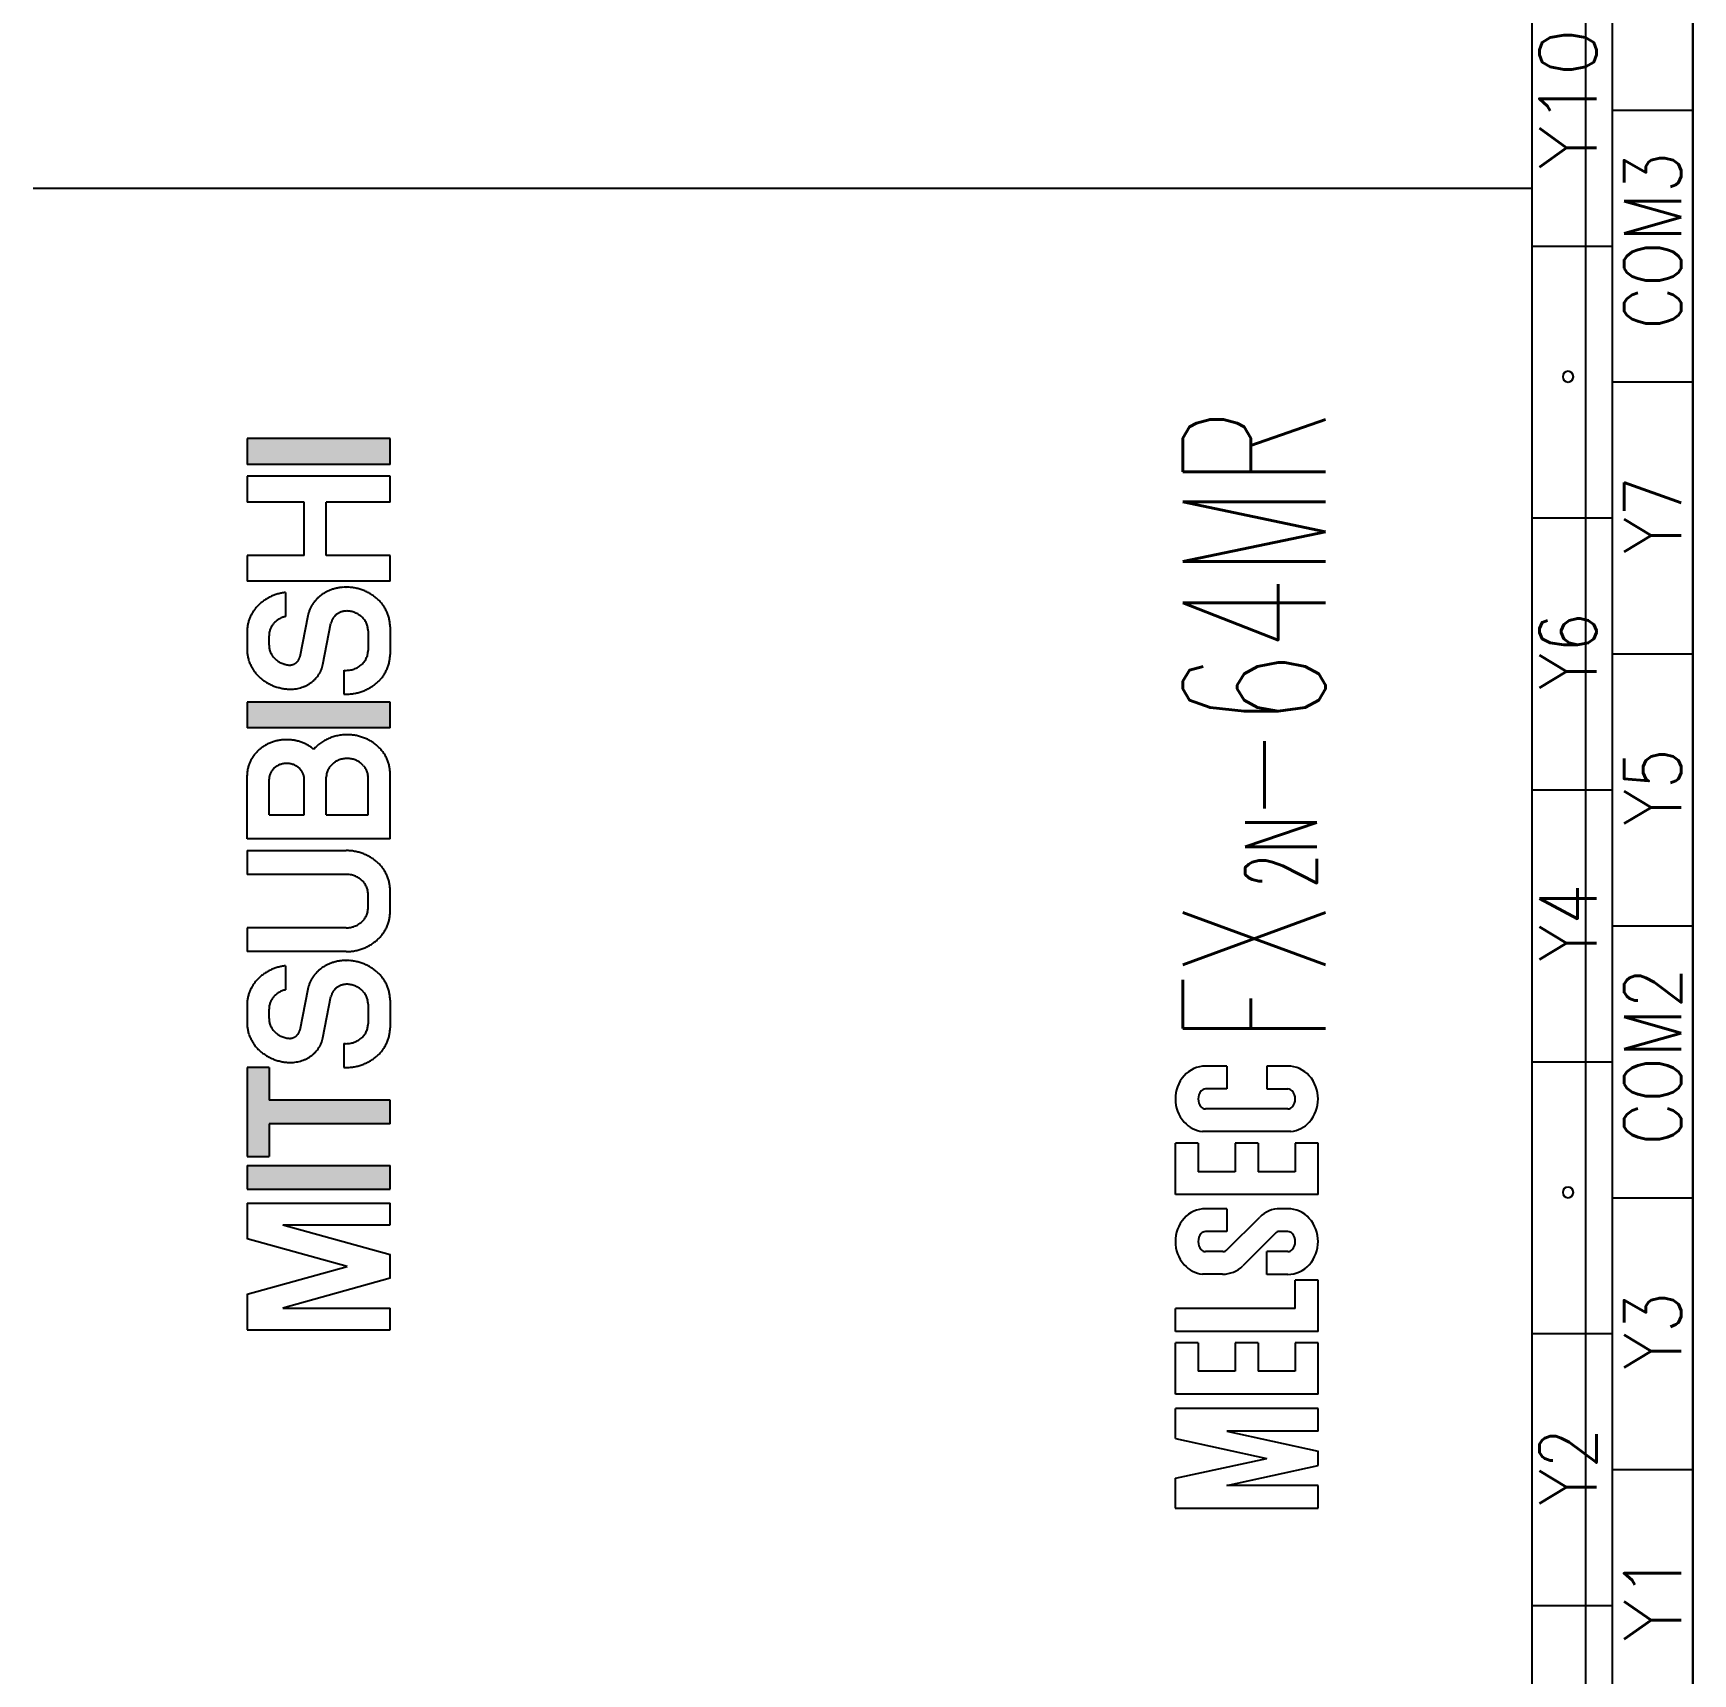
# Model space of a CAD drawing. Extents: x -221 to 865, y 200 to 912.
# Drawn here: x -61.26 to -14.76, y 304.6 to 350.58 of the extents above; entities that cross this region are included whole.
import ezdxf

# ---------------------------------------------------------------- set-up
doc = ezdxf.new("R2010")
doc.units = 0
doc.header["$MEASUREMENT"] = 0
doc.layers.get('0').update_dxf_attribs({"linetype": 'CONTINUOUS'})
doc.styles.get("Standard").update_dxf_attribs({"font": 'txt', "bigfont": 'BIGFONT'})

msp = doc.modelspace()

# ---------------------------------------------------------------- linework, layer by layer
at = {"color": 7, "linetype": 'Continuous'}
for p, q in [((-17.764, 287.744), (-17.764, 474.244)), ((-14.764, 462.244), (-14.764, 289.744)), ((-14.764, 292.079), (-14.764, 461.909)), ((-19.264, 298.889), (-19.264, 420.809)), ((-17.014, 344.609), (-17.014, 363.659)), ((-14.764, 348.419), (-17.014, 348.419)), ((-61.264, 346.244), (-19.264, 346.244)), ((-19.264, 287.244), (-19.264, 346.244)), ((-17.014, 344.609), (-19.264, 344.609)), ((-17.014, 340.799), (-17.014, 344.609)), ((-14.764, 340.799), (-17.014, 340.799)), ((-17.014, 321.749), (-17.014, 340.799)), ((-55.273, 339.22), (-55.273, 338.498)), ((-51.264, 339.22), (-55.273, 339.22)), ((-51.264, 338.498), (-51.264, 339.22)), ((-51.264, 338.498), (-55.273, 338.498)), ((-55.273, 338.165), (-55.273, 337.444)), ((-51.264, 338.165), (-55.273, 338.165)), ((-51.264, 337.444), (-51.264, 338.165)), ((-53.669, 337.444), (-55.273, 337.444)), ((-53.669, 335.945), (-53.669, 337.444)), ((-53.053, 335.945), (-53.053, 337.444)), ((-51.264, 337.444), (-53.053, 337.444)), ((-17.014, 336.989), (-19.264, 336.989)), ((-55.273, 335.945), (-55.273, 335.224)), ((-53.669, 335.945), (-55.273, 335.945)), ((-51.264, 335.945), (-53.053, 335.945)), ((-51.264, 335.224), (-51.264, 335.945)), ((-51.264, 335.224), (-55.273, 335.224)), ((-54.194, 334.91), (-54.194, 334.235)), ((-52.506, 335.057), (-52.498, 335.057)), ((-53.569, 334.255), (-53.795, 333.103)), ((-53.148, 332.887), (-52.921, 334.047)), ((-51.264, 333.947), (-51.264, 333.17)), ((-55.273, 333.809), (-55.273, 333.309)), ((-54.656, 333.428), (-54.656, 333.698)), ((-51.881, 333.836), (-51.881, 333.281)), ((-14.764, 333.179), (-17.014, 333.179)), ((-52.559, 332.729), (-52.559, 332.06)), ((-52.559, 332.06), (-52.498, 332.06)), ((-55.273, 331.838), (-55.273, 331.117)), ((-51.264, 331.838), (-55.273, 331.838)), ((-51.264, 331.117), (-51.264, 331.838)), ((-51.264, 331.117), (-55.273, 331.117)), ((-55.273, 328.009), (-55.273, 329.785)), ((-53.053, 328.675), (-53.053, 329.729)), ((-51.881, 328.675), (-51.881, 329.729)), ((-51.264, 328.009), (-51.264, 329.84)), ((-54.656, 328.675), (-54.656, 329.674)), ((-53.669, 328.675), (-53.669, 329.674)), ((-17.014, 329.369), (-19.264, 329.369)), ((-54.656, 328.675), (-53.669, 328.675)), ((-53.053, 328.675), (-51.881, 328.675)), ((-51.264, 328.009), (-55.273, 328.009)), ((-55.273, 327.676), (-55.273, 327.01)), ((-55.273, 327.676), (-52.498, 327.676)), ((-52.498, 327.01), (-55.273, 327.01)), ((-51.881, 326.066), (-51.881, 326.455)), ((-51.264, 325.955), (-51.264, 326.566)), ((-55.273, 325.511), (-55.273, 324.845)), ((-52.498, 325.511), (-55.273, 325.511)), ((-14.764, 325.559), (-17.014, 325.559)), ((-52.498, 324.845), (-55.273, 324.845)), ((-52.506, 324.595), (-52.498, 324.595)), ((-54.194, 324.448), (-54.194, 323.773)), ((-53.569, 323.793), (-53.795, 322.641)), ((-55.273, 323.347), (-55.273, 322.847)), ((-54.656, 322.966), (-54.656, 323.236)), ((-53.148, 322.425), (-52.921, 323.585)), ((-51.881, 323.374), (-51.881, 322.819)), ((-51.264, 323.485), (-51.264, 322.708)), ((-52.559, 322.267), (-52.559, 321.598)), ((-55.273, 321.598), (-55.273, 319.101)), ((-54.656, 321.598), (-55.273, 321.598)), ((-54.656, 321.598), (-54.656, 320.683)), ((-52.559, 321.598), (-52.498, 321.598)), ((-27.822, 321.635), (-28.417, 321.635)), ((-27.822, 321.635), (-27.822, 320.996)), ((-27.822, 321.635), (-27.822, 320.996)), ((-26.109, 321.635), (-26.703, 321.635)), ((-26.703, 321.635), (-26.703, 320.996)), ((-17.014, 321.749), (-19.264, 321.749)), ((-17.014, 317.939), (-17.014, 321.749)), ((-27.822, 320.996), (-28.417, 320.996)), ((-26.703, 320.996), (-26.109, 320.996)), ((-51.264, 320.683), (-54.656, 320.683)), ((-51.264, 320.017), (-51.264, 320.683)), ((-26.109, 320.436), (-28.417, 320.436)), ((-54.656, 320.017), (-54.656, 319.101)), ((-51.264, 320.017), (-54.656, 320.017)), ((-29.261, 318.038), (-29.261, 319.477)), ((-28.622, 319.477), (-29.261, 319.477)), ((-28.622, 319.477), (-28.622, 318.677)), ((-26.028, 319.801), (-28.498, 319.801)), ((-27.583, 319.477), (-27.583, 318.677)), ((-26.943, 319.477), (-27.583, 319.477)), ((-26.943, 319.477), (-26.943, 318.677)), ((-25.904, 319.477), (-25.904, 318.677)), ((-25.264, 319.477), (-25.904, 319.477)), ((-25.264, 318.038), (-25.264, 319.477)), ((-55.273, 319.101), (-54.656, 319.101)), ((-55.273, 318.851), (-55.273, 318.185)), ((-55.273, 318.851), (-51.264, 318.851)), ((-51.264, 318.185), (-51.264, 318.851)), ((-27.583, 318.677), (-28.622, 318.677)), ((-25.904, 318.677), (-26.943, 318.677)), ((-55.273, 318.185), (-51.264, 318.185)), ((-55.273, 317.797), (-55.273, 316.798)), ((-55.273, 317.797), (-51.264, 317.797)), ((-51.264, 317.186), (-51.264, 317.797)), ((-25.264, 318.038), (-29.261, 318.038)), ((-27.822, 317.638), (-28.417, 317.638)), ((-27.822, 317.638), (-27.822, 316.999)), ((-26.109, 317.638), (-26.332, 317.638)), ((-17.014, 295.079), (-17.014, 317.939)), ((-14.764, 317.939), (-17.014, 317.939)), ((-54.271, 317.186), (-51.264, 316.353)), ((-54.271, 317.186), (-51.264, 317.186)), ((-27.816, 316.486), (-26.897, 317.404)), ((-52.467, 316.021), (-55.273, 316.798)), ((-27.822, 316.999), (-28.417, 316.999)), ((-26.459, 316.952), (-27.373, 316.038)), ((-26.109, 316.999), (-26.346, 316.999)), ((-51.264, 315.688), (-51.264, 316.353)), ((-27.929, 316.439), (-28.417, 316.439)), ((-26.109, 316.439), (-26.703, 316.439)), ((-26.703, 315.8), (-26.703, 316.439)), ((-55.273, 315.243), (-52.467, 316.02)), ((-27.939, 315.804), (-28.498, 315.804)), ((-26.109, 315.8), (-26.703, 315.8)), ((-51.264, 315.688), (-54.271, 314.855)), ((-25.904, 314.84), (-25.904, 315.64)), ((-25.264, 315.64), (-25.904, 315.64)), ((-25.264, 314.201), (-25.264, 315.64)), ((-55.273, 315.243), (-55.273, 314.244)), ((-54.271, 314.855), (-51.264, 314.855)), ((-51.264, 314.244), (-51.264, 314.855)), ((-51.264, 314.244), (-51.264, 314.82)), ((-29.261, 314.201), (-29.261, 314.84)), ((-25.904, 314.84), (-29.261, 314.84)), ((-55.273, 314.244), (-51.264, 314.244)), ((-55.264, 314.244), (-51.264, 314.244)), ((-25.264, 314.201), (-29.261, 314.201)), ((-29.261, 312.442), (-29.261, 313.881)), ((-28.622, 313.881), (-29.261, 313.881)), ((-28.622, 313.881), (-28.622, 313.082)), ((-27.583, 313.881), (-27.583, 313.082)), ((-26.943, 313.881), (-27.583, 313.881)), ((-26.943, 313.881), (-26.943, 313.082)), ((-25.904, 313.881), (-25.904, 313.082)), ((-25.264, 313.881), (-25.904, 313.881)), ((-25.264, 312.442), (-25.264, 313.881)), ((-17.014, 314.129), (-19.264, 314.129)), ((-27.583, 313.082), (-28.622, 313.082)), ((-25.904, 313.082), (-26.943, 313.082)), ((-25.264, 312.442), (-29.261, 312.442)), ((-29.261, 311.203), (-29.261, 312.042)), ((-25.264, 312.042), (-29.261, 312.042)), ((-25.264, 311.403), (-25.264, 312.042)), ((-29.261, 311.203), (-26.703, 310.643)), ((-25.264, 311.403), (-27.822, 311.403)), ((-27.822, 311.403), (-25.264, 310.843)), ((-29.261, 310.084), (-26.703, 310.643)), ((-25.264, 310.444), (-25.264, 310.843)), ((-27.822, 309.884), (-25.264, 310.444)), ((-14.764, 310.319), (-17.014, 310.319)), ((-29.261, 309.244), (-29.261, 310.084)), ((-25.264, 309.884), (-27.822, 309.884)), ((-25.264, 309.244), (-25.264, 309.884)), ((-29.264, 309.244), (-25.264, 309.244)), ((-17.014, 306.509), (-19.264, 306.509))]:
    msp.add_line(p, q, dxfattribs=at)
for centre, radius, start, end in [((-18.26, 340.957), 0.15, 90, 270), ((-18.26, 340.957), 0.15, 270, 90), ((-54.092, 333.697), 1.212, 110.4349, 115.6129), ((-54.082, 333.693), 1.219, 105.6391, 110.817), ((-54.071, 333.69), 1.226, 100.8967, 106.0746), ((-54.06, 333.687), 1.23, 96.195, 101.3729), ((-52.579, 334.006), 1.032, 127.0093, 132.0068), ((-52.572, 334), 1.041, 122.1313, 127.1288), ((-52.564, 333.995), 1.049, 117.3359, 122.3334), ((-52.556, 333.99), 1.057, 112.6151, 117.6126), ((-52.547, 333.986), 1.064, 107.9611, 112.9586), ((-52.538, 333.983), 1.07, 103.3625, 108.36), ((-52.529, 333.981), 1.074, 98.8066, 103.8041), ((-52.52, 333.979), 1.078, 94.2832, 99.2807), ((-52.51, 333.978), 1.079, 89.7794, 94.7769), ((-52.493, 333.824), 1.233, 84.6177, 90.2399), ((-52.481, 333.825), 1.231, 79.549, 85.1712), ((-52.469, 333.828), 1.227, 74.4521, 80.0743), ((-52.457, 333.831), 1.22, 69.3113, 74.9335), ((-52.446, 333.836), 1.212, 64.1086, 69.7308), ((-52.435, 333.841), 1.202, 58.8274, 64.4496), ((-52.425, 333.848), 1.191, 53.4559, 59.0781), ((-52.416, 333.855), 1.18, 47.9807, 53.6029), ((-54.148, 333.75), 1.139, 146.3319, 151.5098), ((-54.142, 333.74), 1.149, 140.9173, 146.0952), ((-54.135, 333.731), 1.16, 135.5996, 140.7775), ((-54.128, 333.723), 1.171, 130.3827, 135.5607), ((-54.12, 333.715), 1.182, 125.2631, 130.441), ((-54.111, 333.708), 1.193, 120.2366, 125.4145), ((-54.102, 333.702), 1.203, 115.2978, 120.4757), ((-52.611, 334.062), 0.977, 163.6225, 168.62), ((-52.609, 334.053), 0.982, 158.1576, 163.1551), ((-52.606, 334.044), 0.988, 152.7564, 157.7539), ((-52.602, 334.036), 0.996, 147.4302, 152.4277), ((-52.597, 334.028), 1.004, 142.188, 147.1855), ((-52.592, 334.02), 1.013, 137.0363, 142.0337), ((-52.585, 334.013), 1.022, 131.9767, 136.9742), ((-52.488, 333.935), 0.452, 113.7474, 118.6361), ((-52.484, 333.933), 0.455, 109.1795, 114.0682), ((-52.48, 333.931), 0.458, 104.6646, 109.5533), ((-52.477, 333.93), 0.46, 100.1961, 105.0848), ((-52.473, 333.929), 0.461, 95.7623, 100.651), ((-52.469, 333.929), 0.462, 91.351, 96.2397), ((-52.493, 333.775), 0.616, 83.3584, 88.887), ((-52.487, 333.776), 0.615, 78.3679, 83.8965), ((-52.481, 333.777), 0.613, 73.3455, 78.8741), ((-52.476, 333.779), 0.609, 68.2763, 73.8048), ((-52.47, 333.781), 0.605, 63.1423, 68.6709), ((-52.407, 333.864), 1.168, 42.3934, 48.0155), ((-52.399, 333.873), 1.156, 36.6904, 42.3126), ((-52.393, 333.883), 1.144, 30.8698, 36.492), ((-52.387, 333.894), 1.134, 24.9372, 30.5594), ((-52.382, 333.905), 1.125, 18.9021, 24.5243), ((-54.162, 333.803), 1.11, 174.5349, 179.7128), ((-54.161, 333.792), 1.112, 168.7941, 173.972), ((-54.159, 333.781), 1.117, 163.0845, 168.2624), ((-54.157, 333.77), 1.123, 157.4269, 162.6048), ((-54.153, 333.76), 1.13, 151.8388, 157.0167), ((-54.098, 333.68), 0.56, 159.3822, 164.1064), ((-54.097, 333.675), 0.564, 154.259, 158.9832), ((-54.095, 333.671), 0.567, 149.2004, 153.9246), ((-54.092, 333.666), 0.572, 144.2162, 148.9404), ((-54.09, 333.662), 0.576, 139.3091, 144.0333), ((-54.087, 333.658), 0.581, 134.486, 139.2102), ((-54.083, 333.654), 0.587, 129.7439, 134.4681), ((-54.079, 333.651), 0.592, 125.0845, 129.8087), ((-54.075, 333.648), 0.596, 120.5011, 125.2253), ((-54.071, 333.645), 0.601, 115.9913, 120.7155), ((-54.067, 333.642), 0.605, 111.5467, 116.2709), ((-54.062, 333.64), 0.609, 107.1565, 111.8807), ((-54.057, 333.639), 0.612, 102.8167, 107.5409), ((-52.511, 333.965), 0.419, 163.7678, 168.6565), ((-52.51, 333.961), 0.421, 158.4197, 163.3084), ((-52.508, 333.958), 0.423, 153.1306, 158.0193), ((-52.507, 333.954), 0.426, 147.9124, 152.8011), ((-52.505, 333.951), 0.43, 142.7735, 147.6622), ((-52.502, 333.947), 0.434, 137.7221, 142.6108), ((-52.5, 333.944), 0.437, 132.7576, 137.6463), ((-52.497, 333.942), 0.441, 127.8819, 132.7706), ((-52.494, 333.939), 0.445, 123.0923, 127.981), ((-52.491, 333.937), 0.449, 118.3829, 123.2716), ((-52.465, 333.784), 0.6, 57.931, 63.4596), ((-52.46, 333.787), 0.595, 52.6282, 58.1568), ((-52.456, 333.791), 0.589, 47.2235, 52.752), ((-52.452, 333.796), 0.583, 41.7104, 47.2389), ((-52.448, 333.8), 0.577, 36.083, 41.6116), ((-52.445, 333.805), 0.571, 30.3428, 35.8714), ((-52.442, 333.81), 0.566, 24.4968, 30.0254), ((-52.44, 333.816), 0.562, 18.5514, 24.08), ((-52.438, 333.822), 0.559, 12.5252, 18.0538), ((-52.437, 333.827), 0.556, 6.4346, 11.9632), ((-52.436, 333.833), 0.555, 0.308, 5.8366), ((-52.378, 333.917), 1.118, 12.7802, 18.4024), ((-52.376, 333.928), 1.113, 6.592, 12.2142), ((-52.375, 333.94), 1.11, 0.3616, 5.9838), ((-54.101, 333.695), 0.555, 175.0138, 179.738), ((-54.101, 333.431), 0.555, 180.3015, 185.7288), ((-54.101, 333.69), 0.556, 169.7737, 174.4979), ((-54.1, 333.685), 0.558, 164.5572, 169.2814), ((-54.162, 333.316), 1.11, 180.3599, 185.952), ((-54.161, 333.328), 1.113, 186.5578, 192.1499), ((-54.159, 333.34), 1.118, 192.7133, 198.3054), ((-54.155, 333.351), 1.125, 198.8036, 204.3957), ((-54.1, 333.437), 0.556, 186.3178, 191.745), ((-54.099, 333.443), 0.559, 192.2982, 197.7254), ((-54.098, 333.448), 0.562, 198.217, 203.6443), ((-54.096, 333.454), 0.566, 204.0604, 209.4876), ((-54.093, 333.459), 0.571, 209.8094, 215.2366), ((-54.09, 333.464), 0.576, 215.4556, 220.8828), ((-54.086, 333.469), 0.582, 220.9932, 226.4204), ((-54.082, 333.473), 0.588, 226.4225, 231.8497), ((-54.078, 333.477), 0.594, 231.745, 237.1723), ((-54.073, 333.48), 0.599, 236.9688, 242.396), ((-54.068, 333.483), 0.604, 242.1014, 247.5286), ((-54.078, 333.174), 0.296, 304.6279, 309.3462), ((-54.076, 333.172), 0.293, 309.2827, 314.001), ((-54.075, 333.171), 0.291, 314.0189, 318.7372), ((-54.073, 333.169), 0.288, 318.8389, 323.5572), ((-54.072, 333.166), 0.286, 323.7381, 328.4564), ((-54.071, 333.164), 0.284, 328.7151, 333.4335), ((-54.07, 333.162), 0.282, 333.7699, 338.4882), ((-54.069, 333.159), 0.28, 338.8853, 343.6037), ((-54.068, 333.157), 0.279, 344.0525, 348.7708), ((-52.45, 333.32), 0.58, 315.1416, 321.1245), ((-52.446, 333.315), 0.574, 321.2936, 327.2765), ((-52.443, 333.309), 0.568, 327.5734, 333.5563), ((-52.44, 333.303), 0.563, 333.9739, 339.9568), ((-52.438, 333.297), 0.559, 340.4764, 346.4594), ((-52.437, 333.291), 0.557, 347.0556, 353.0385), ((-52.436, 333.285), 0.555, 353.6854, 359.6684), ((-52.378, 333.199), 1.117, 341.6721, 347.2999), ((-52.376, 333.188), 1.113, 347.8711, 353.4989), ((-52.375, 333.175), 1.11, 354.1105, 359.7383), ((-54.15, 333.362), 1.134, 204.8083, 210.4004), ((-54.145, 333.373), 1.144, 210.7118, 216.3039), ((-54.138, 333.383), 1.155, 216.5051, 222.0972), ((-54.13, 333.392), 1.167, 222.1823, 227.7743), ((-54.122, 333.401), 1.179, 227.7441, 233.3362), ((-54.063, 333.485), 0.608, 247.1569, 252.5842), ((-54.057, 333.487), 0.612, 252.1469, 257.5741), ((-54.051, 333.489), 0.614, 257.0871, 262.5143), ((-54.046, 333.49), 0.616, 261.9927, 267.4199), ((-54.094, 333.181), 0.308, 273.8175, 278.5358), ((-54.092, 333.181), 0.307, 278.0866, 282.8049), ((-54.089, 333.18), 0.306, 282.3857, 287.104), ((-54.087, 333.179), 0.304, 286.7208, 291.4391), ((-54.085, 333.178), 0.303, 291.1037, 295.822), ((-54.082, 333.177), 0.3, 295.5464, 300.2647), ((-54.08, 333.176), 0.298, 300.0505, 304.7688), ((-53.991, 333.094), 0.876, 312.2301, 317.1939), ((-53.986, 333.088), 0.868, 317.2616, 322.2254), ((-53.981, 333.081), 0.86, 322.3854, 327.3492), ((-53.977, 333.074), 0.853, 327.5965, 332.5603), ((-53.974, 333.067), 0.847, 332.8923, 337.8561), ((-53.971, 333.059), 0.841, 338.2595, 343.2233), ((-53.969, 333.052), 0.837, 343.6902, 348.654), ((-52.501, 333.343), 0.617, 264.5459, 270.5289), ((-52.494, 333.343), 0.616, 269.9322, 275.9151), ((-52.488, 333.342), 0.615, 275.3294, 281.3124), ((-52.482, 333.341), 0.613, 280.7618, 286.7448), ((-52.475, 333.339), 0.609, 286.2485, 292.2314), ((-52.47, 333.336), 0.604, 291.8111, 297.794), ((-52.464, 333.333), 0.599, 297.4683, 303.4512), ((-52.459, 333.329), 0.593, 303.2345, 309.2175), ((-52.454, 333.325), 0.587, 309.1231, 315.1061), ((-52.398, 333.243), 1.155, 317.7071, 323.3349), ((-52.392, 333.233), 1.143, 323.5422, 329.17), ((-52.386, 333.222), 1.133, 329.4893, 335.1171), ((-52.381, 333.211), 1.124, 335.5381, 341.1659), ((-54.113, 333.408), 1.191, 233.1949, 238.787), ((-54.103, 333.415), 1.202, 238.544, 244.1361), ((-54.092, 333.421), 1.212, 243.801, 249.3931), ((-54.081, 333.425), 1.22, 248.9803, 254.5724), ((-54.069, 333.429), 1.226, 254.098, 259.69), ((-54.058, 333.431), 1.231, 259.1693, 264.7614), ((-54.046, 333.432), 1.233, 264.2134, 269.8055), ((-54.054, 333.124), 0.925, 270.2655, 275.2293), ((-54.046, 333.123), 0.923, 274.7411, 279.7049), ((-54.039, 333.122), 0.921, 279.2373, 284.2011), ((-54.031, 333.12), 0.917, 283.7666, 288.7304), ((-54.023, 333.117), 0.912, 288.3404, 293.3042), ((-54.016, 333.113), 0.906, 292.9697, 297.9335), ((-54.009, 333.109), 0.899, 297.6655, 302.6293), ((-54.003, 333.105), 0.891, 302.4363, 307.4001), ((-53.997, 333.099), 0.884, 307.2891, 312.2529), ((-52.491, 333.293), 1.233, 269.6786, 275.3064), ((-52.479, 333.292), 1.231, 274.7543, 280.3821), ((-52.467, 333.29), 1.226, 279.8579, 285.4858), ((-52.455, 333.286), 1.22, 285.0083, 290.6361), ((-52.444, 333.281), 1.211, 290.2219, 295.8498), ((-52.434, 333.276), 1.202, 295.5136, 301.1415), ((-52.424, 333.269), 1.191, 300.8983, 306.5261), ((-52.414, 333.261), 1.179, 306.3872, 312.015), ((-52.406, 333.252), 1.167, 311.9884, 317.6162), ((-54.228, 329.695), 1.072, 120.9234, 126.5452), ((-54.219, 329.689), 1.082, 115.5525, 121.1743), ((-54.209, 329.684), 1.091, 110.2724, 115.8942), ((-54.199, 329.68), 1.098, 105.0703, 110.6921), ((-54.189, 329.677), 1.104, 99.9295, 105.5513), ((-54.178, 329.675), 1.108, 94.8343, 100.4561), ((-54.167, 329.674), 1.11, 89.765, 95.3868), ((-54.161, 329.674), 1.11, 87.4092, 90.0955), ((-54.156, 329.674), 1.11, 84.9897, 87.676), ((-54.151, 329.674), 1.109, 82.5691, 85.2554), ((-54.145, 329.675), 1.107, 80.1423, 82.8286), ((-54.14, 329.676), 1.106, 77.7088, 80.3951), ((-54.135, 329.677), 1.103, 75.267, 77.9533), ((-54.13, 329.679), 1.101, 72.8152, 75.5015), ((-54.125, 329.68), 1.098, 70.3483, 73.0346), ((-54.12, 329.682), 1.094, 67.8676, 70.5539), ((-54.116, 329.684), 1.091, 65.3729, 68.0592), ((-54.111, 329.687), 1.086, 62.858, 65.5443), ((-54.106, 329.689), 1.082, 60.3258, 63.0121), ((-54.102, 329.692), 1.078, 57.7699, 60.4562), ((-52.549, 329.753), 1.147, 128.7509, 131.9625), ((-52.544, 329.748), 1.154, 125.5947, 128.8063), ((-52.539, 329.744), 1.161, 122.475, 125.6865), ((-52.534, 329.74), 1.167, 119.3876, 122.5991), ((-52.528, 329.737), 1.173, 116.3329, 119.5445), ((-52.522, 329.733), 1.178, 113.3088, 116.5203), ((-52.516, 329.731), 1.183, 110.3105, 113.522), ((-52.51, 329.728), 1.188, 107.3384, 110.5499), ((-52.503, 329.726), 1.192, 104.386, 107.5976), ((-52.497, 329.724), 1.195, 101.4535, 104.665), ((-52.49, 329.722), 1.198, 98.5349, 101.7465), ((-52.484, 329.721), 1.2, 95.6292, 98.8408), ((-52.477, 329.721), 1.202, 92.7311, 95.9427), ((-52.47, 329.72), 1.202, 89.8398, 93.0513), ((-52.461, 329.72), 1.202, 84.6561, 90.2811), ((-52.449, 329.721), 1.2, 79.5833, 85.2083), ((-52.438, 329.724), 1.196, 74.4829, 80.1079), ((-52.426, 329.727), 1.189, 69.3379, 74.9629), ((-52.416, 329.732), 1.181, 64.1297, 69.7547), ((-52.405, 329.737), 1.172, 58.8434, 64.4683), ((-52.395, 329.744), 1.161, 53.4651, 59.0901), ((-52.386, 329.751), 1.15, 47.983, 53.608), ((-54.267, 329.747), 1.013, 155.4714, 161.0932), ((-54.263, 329.737), 1.021, 149.4375, 155.0593), ((-54.257, 329.727), 1.03, 143.5058, 149.1276), ((-54.251, 329.718), 1.04, 137.6862, 143.308), ((-54.244, 329.71), 1.051, 131.9839, 137.6057), ((-54.237, 329.702), 1.062, 126.3978, 132.0196), ((-54.098, 329.695), 1.073, 55.1936, 57.88), ((-54.094, 329.698), 1.068, 52.594, 55.2804), ((-54.09, 329.701), 1.063, 49.969, 52.6553), ((-52.559, 329.763), 1.134, 135.1757, 138.3872), ((-52.554, 329.758), 1.141, 131.9447, 135.1563), ((-52.502, 329.682), 0.566, 120.9102, 126.5352), ((-52.497, 329.679), 0.571, 115.5318, 121.1568), ((-52.492, 329.676), 0.576, 110.2452, 115.8702), ((-52.487, 329.674), 0.579, 105.0378, 110.6628), ((-52.481, 329.673), 0.583, 99.8913, 105.5163), ((-52.475, 329.671), 0.585, 94.7914, 100.4164), ((-52.47, 329.671), 0.586, 89.7192, 95.3442), ((-52.464, 329.671), 0.586, 84.6558, 90.2808), ((-52.458, 329.671), 0.585, 79.5836, 85.2086), ((-52.453, 329.673), 0.583, 74.4839, 80.1089), ((-52.447, 329.674), 0.579, 69.3372, 74.9622), ((-52.442, 329.676), 0.576, 64.1298, 69.7548), ((-52.437, 329.679), 0.571, 58.8432, 64.4682), ((-52.432, 329.682), 0.566, 53.4648, 59.0898), ((-52.378, 329.76), 1.138, 42.3892, 48.0142), ((-52.37, 329.769), 1.126, 36.6777, 42.3027), ((-52.364, 329.779), 1.115, 30.8504, 36.4754), ((-52.358, 329.789), 1.105, 24.9102, 30.5352), ((-52.354, 329.8), 1.097, 18.8685, 24.4935), ((-52.35, 329.811), 1.09, 12.7409, 18.3659), ((-54.273, 329.778), 0.999, 174.0099, 179.6317), ((-54.272, 329.768), 1.002, 167.7797, 173.4015), ((-54.27, 329.757), 1.006, 161.5928, 167.2147), ((-54.212, 329.671), 0.444, 174.0639, 179.6889), ((-54.212, 329.667), 0.445, 167.8282, 173.4532), ((-54.211, 329.662), 0.447, 161.6346, 167.2596), ((-54.209, 329.657), 0.45, 155.5059, 161.1309), ((-54.207, 329.653), 0.453, 149.4655, 155.0905), ((-54.205, 329.648), 0.458, 143.525, 149.15), ((-54.202, 329.644), 0.462, 137.6972, 143.3222), ((-54.199, 329.641), 0.467, 131.9859, 137.6109), ((-54.196, 329.637), 0.472, 126.392, 132.017), ((-54.192, 329.634), 0.476, 120.9099, 126.5349), ((-54.188, 329.632), 0.481, 115.5314, 121.1564), ((-54.184, 329.629), 0.485, 110.2452, 115.8702), ((-54.179, 329.627), 0.488, 105.0379, 110.6629), ((-54.175, 329.626), 0.491, 99.8924, 105.5174), ((-54.17, 329.625), 0.492, 94.791, 100.416), ((-54.165, 329.625), 0.493, 89.7191, 95.3441), ((-54.16, 329.625), 0.493, 84.6559, 90.2809), ((-54.156, 329.625), 0.492, 79.5825, 85.2075), ((-54.151, 329.626), 0.491, 74.4835, 80.1085), ((-54.146, 329.627), 0.488, 69.3375, 74.9625), ((-54.142, 329.629), 0.485, 64.1294, 69.7544), ((-54.137, 329.632), 0.481, 58.8436, 64.4686), ((-54.133, 329.634), 0.476, 53.4648, 59.0898), ((-54.13, 329.637), 0.472, 47.9832, 53.6082), ((-54.126, 329.641), 0.467, 42.3891, 48.0141), ((-54.123, 329.644), 0.462, 36.6776, 42.3026), ((-54.12, 329.648), 0.458, 30.8496, 36.4746), ((-54.118, 329.653), 0.453, 24.9107, 30.5357), ((-54.116, 329.657), 0.45, 18.8684, 24.4934), ((-54.115, 329.662), 0.447, 12.7399, 18.3649), ((-54.114, 329.667), 0.445, 6.547, 12.172), ((-54.114, 329.671), 0.444, 0.3126, 5.9376), ((-52.525, 329.726), 0.527, 174.0631, 179.6881), ((-52.525, 329.721), 0.529, 167.8281, 173.4531), ((-52.524, 329.715), 0.531, 161.6353, 167.2603), ((-52.522, 329.71), 0.534, 155.506, 161.131), ((-52.52, 329.704), 0.538, 149.4649, 155.0899), ((-52.517, 329.699), 0.543, 143.5246, 149.1496), ((-52.514, 329.694), 0.549, 137.6976, 143.3226), ((-52.51, 329.69), 0.554, 131.9865, 137.6115), ((-52.506, 329.686), 0.56, 126.3916, 132.0166), ((-52.428, 329.686), 0.56, 47.9827, 53.6077), ((-52.424, 329.69), 0.554, 42.3893, 48.0143), ((-52.42, 329.694), 0.549, 36.6774, 42.3024), ((-52.417, 329.699), 0.543, 30.8504, 36.4754), ((-52.414, 329.704), 0.538, 24.9101, 30.5351), ((-52.412, 329.71), 0.534, 18.869, 24.494), ((-52.41, 329.715), 0.531, 12.7397, 18.3647), ((-52.409, 329.721), 0.529, 6.5469, 12.1719), ((-52.408, 329.726), 0.527, 0.3119, 5.9369), ((-52.348, 329.823), 1.085, 6.5464, 12.1714), ((-52.347, 329.834), 1.083, 0.3122, 5.9372), ((-52.493, 326.443), 1.233, 84.6177, 90.2399), ((-52.481, 326.444), 1.231, 79.549, 85.1712), ((-52.469, 326.446), 1.227, 74.4521, 80.0743), ((-52.457, 326.449), 1.22, 69.3113, 74.9335), ((-52.446, 326.454), 1.212, 64.1082, 69.7304), ((-52.435, 326.46), 1.202, 58.8279, 64.4501), ((-52.425, 326.466), 1.191, 53.4559, 59.0781), ((-52.416, 326.474), 1.18, 47.9807, 53.6029), ((-52.494, 326.393), 0.617, 84.7251, 90.3553), ((-52.488, 326.394), 0.615, 79.6466, 85.2767), ((-52.482, 326.395), 0.613, 74.5388, 80.1689), ((-52.476, 326.397), 0.61, 69.3853, 75.0154), ((-52.471, 326.399), 0.606, 64.1682, 69.7984), ((-52.465, 326.402), 0.601, 58.8711, 64.5012), ((-52.46, 326.406), 0.595, 53.481, 59.1111), ((-52.407, 326.482), 1.168, 42.3934, 48.0155), ((-52.399, 326.492), 1.156, 36.6904, 42.3126), ((-52.393, 326.502), 1.144, 30.8698, 36.492), ((-52.387, 326.512), 1.134, 24.9372, 30.5594), ((-52.382, 326.523), 1.125, 18.9021, 24.5243), ((-52.456, 326.41), 0.589, 47.9863, 53.6165), ((-52.452, 326.414), 0.583, 42.3794, 48.0096), ((-52.448, 326.419), 0.577, 36.655, 42.2851), ((-52.444, 326.424), 0.572, 30.8133, 36.4434), ((-52.442, 326.429), 0.566, 24.8608, 30.491), ((-52.439, 326.435), 0.562, 18.8065, 24.4367), ((-52.438, 326.441), 0.559, 12.6666, 18.2968), ((-52.437, 326.447), 0.556, 6.4637, 12.0938), ((-52.436, 326.453), 0.555, 0.2209, 5.851), ((-52.378, 326.535), 1.118, 12.7802, 18.4024), ((-52.376, 326.547), 1.113, 6.592, 12.2142), ((-52.375, 326.559), 1.11, 0.3616, 5.9838), ((-52.437, 326.075), 0.556, 347.8294, 353.4544), ((-52.436, 326.069), 0.555, 354.0626, 359.6876), ((-52.495, 326.128), 0.617, 269.7195, 275.3446), ((-52.489, 326.127), 0.615, 274.7917, 280.4167), ((-52.483, 326.126), 0.613, 279.8912, 285.5163), ((-52.477, 326.124), 0.61, 285.0377, 290.6627), ((-52.471, 326.122), 0.606, 290.2459, 295.8709), ((-52.466, 326.119), 0.601, 295.5314, 301.1564), ((-52.461, 326.116), 0.596, 300.9102, 306.5352), ((-52.456, 326.112), 0.59, 306.3919, 312.0169), ((-52.452, 326.108), 0.584, 311.9866, 317.6116), ((-52.448, 326.103), 0.578, 317.6975, 323.3226), ((-52.445, 326.098), 0.572, 323.5249, 329.1499), ((-52.442, 326.093), 0.567, 329.4652, 335.0902), ((-52.44, 326.087), 0.562, 335.5071, 341.1322), ((-52.438, 326.081), 0.559, 341.6346, 347.2596), ((-52.386, 326.008), 1.134, 329.4647, 335.0897), ((-52.382, 325.997), 1.125, 335.5066, 341.1316), ((-52.378, 325.985), 1.118, 341.6348, 347.2598), ((-52.376, 325.973), 1.113, 347.8282, 353.4532), ((-52.375, 325.961), 1.11, 354.0631, 359.6881), ((-52.424, 326.054), 1.191, 300.9105, 306.5355), ((-52.415, 326.046), 1.179, 306.3918, 312.0168), ((-52.406, 326.038), 1.167, 311.9859, 317.6109), ((-52.399, 326.029), 1.155, 317.6973, 323.3223), ((-52.392, 326.019), 1.144, 323.525, 329.15), ((-52.529, 323.519), 1.074, 98.8068, 103.8042), ((-52.52, 323.517), 1.078, 94.2832, 99.2806), ((-52.51, 323.516), 1.079, 89.7794, 94.7769), ((-52.492, 326.078), 1.233, 269.7191, 275.3441), ((-52.492, 323.362), 1.233, 84.6559, 90.2809), ((-52.48, 326.077), 1.231, 274.7917, 280.4167), ((-52.48, 323.364), 1.231, 79.5833, 85.2083), ((-52.468, 326.075), 1.226, 279.892, 285.517), ((-52.468, 323.366), 1.226, 74.4834, 80.1084), ((-52.456, 326.071), 1.22, 285.0372, 290.6622), ((-52.445, 326.067), 1.212, 290.2455, 295.8705), ((-52.434, 326.061), 1.202, 295.5315, 301.1565), ((-54.129, 323.262), 1.171, 130.3804, 135.5614), ((-54.121, 323.254), 1.182, 125.2537, 130.4347), ((-54.112, 323.247), 1.192, 120.2206, 125.4016), ((-54.103, 323.241), 1.202, 115.2747, 120.4557), ((-54.093, 323.236), 1.211, 110.4061, 115.5871), ((-54.083, 323.231), 1.219, 105.6042, 110.7853), ((-54.072, 323.228), 1.225, 100.8575, 106.0385), ((-54.061, 323.225), 1.23, 96.1512, 101.3322), ((-52.602, 323.574), 0.996, 147.4293, 152.4268), ((-52.597, 323.566), 1.004, 142.1877, 147.1851), ((-52.592, 323.558), 1.013, 137.0353, 142.0328), ((-52.585, 323.551), 1.022, 131.9767, 136.9742), ((-52.579, 323.544), 1.032, 127.0098, 132.0073), ((-52.572, 323.538), 1.041, 122.1308, 127.1283), ((-52.564, 323.533), 1.049, 117.3357, 122.3332), ((-52.556, 323.528), 1.057, 112.6151, 117.6126), ((-52.547, 323.524), 1.064, 107.9611, 112.9586), ((-52.538, 323.521), 1.07, 103.3619, 108.3594), ((-52.456, 323.369), 1.22, 69.3373, 74.9623), ((-52.445, 323.374), 1.212, 64.13, 69.755), ((-52.434, 323.38), 1.202, 58.8431, 64.4681), ((-52.424, 323.386), 1.191, 53.4649, 59.0899), ((-52.415, 323.394), 1.179, 47.9828, 53.6078), ((-52.406, 323.403), 1.167, 42.3891, 48.0141), ((-52.399, 323.412), 1.155, 36.678, 42.303), ((-54.16, 323.32), 1.116, 163.127, 168.308), ((-54.157, 323.309), 1.122, 157.4632, 162.6442), ((-54.153, 323.299), 1.13, 151.8676, 157.0486), ((-54.148, 323.289), 1.139, 146.3534, 151.5344), ((-54.143, 323.279), 1.149, 140.9309, 146.1119), ((-54.136, 323.27), 1.16, 135.6057, 140.7867), ((-54.083, 323.192), 0.587, 129.744, 134.4683), ((-54.079, 323.189), 0.592, 125.0845, 129.8087), ((-54.075, 323.186), 0.596, 120.5021, 125.2263), ((-54.071, 323.183), 0.601, 115.9913, 120.7155), ((-54.067, 323.18), 0.605, 111.5463, 116.2705), ((-54.062, 323.178), 0.609, 107.1575, 111.8818), ((-54.057, 323.177), 0.612, 102.8164, 107.5406), ((-52.611, 323.6), 0.977, 163.6218, 168.6193), ((-52.609, 323.591), 0.982, 158.1574, 163.1549), ((-52.606, 323.582), 0.988, 152.7564, 157.7539), ((-52.51, 323.499), 0.421, 158.4202, 163.3089), ((-52.508, 323.496), 0.423, 153.1306, 158.0193), ((-52.507, 323.492), 0.426, 147.9145, 152.8033), ((-52.505, 323.489), 0.43, 142.7744, 147.6631), ((-52.502, 323.485), 0.433, 137.7221, 142.6108), ((-52.5, 323.482), 0.437, 132.7587, 137.6474), ((-52.497, 323.48), 0.441, 127.8819, 132.7706), ((-52.494, 323.477), 0.445, 123.0935, 127.9822), ((-52.491, 323.475), 0.449, 118.3841, 123.2729), ((-52.488, 323.473), 0.452, 113.7474, 118.6362), ((-52.484, 323.471), 0.455, 109.179, 114.0677), ((-52.48, 323.469), 0.458, 104.6646, 109.5534), ((-52.477, 323.468), 0.46, 100.1972, 105.086), ((-52.473, 323.468), 0.461, 95.7623, 100.6511), ((-52.469, 323.467), 0.462, 91.3509, 96.2396), ((-52.493, 323.313), 0.616, 83.3585, 88.8871), ((-52.487, 323.314), 0.615, 78.367, 83.8956), ((-52.481, 323.315), 0.613, 73.3457, 78.8744), ((-52.476, 323.317), 0.609, 68.2762, 73.8049), ((-52.47, 323.319), 0.605, 63.1427, 68.6713), ((-52.465, 323.322), 0.6, 57.931, 63.4596), ((-52.46, 323.326), 0.595, 52.6273, 58.156), ((-52.456, 323.329), 0.589, 47.2227, 52.7513), ((-52.452, 323.334), 0.583, 41.7096, 47.2382), ((-52.448, 323.338), 0.577, 36.0822, 41.6108), ((-52.445, 323.343), 0.571, 30.3431, 35.8717), ((-52.392, 323.422), 1.144, 30.85, 36.475), ((-52.386, 323.433), 1.134, 24.9103, 30.5353), ((-52.382, 323.444), 1.125, 18.8684, 24.4934), ((-52.378, 323.455), 1.118, 12.7402, 18.3652), ((-52.376, 323.467), 1.113, 6.5468, 12.1718), ((-54.163, 323.342), 1.11, 174.5869, 179.768), ((-54.162, 323.331), 1.112, 168.8415, 174.0225), ((-54.101, 323.233), 0.555, 175.0151, 179.7393), ((-54.101, 323.228), 0.556, 169.7737, 174.4979), ((-54.1, 323.223), 0.558, 164.5586, 169.2829), ((-54.098, 323.218), 0.56, 159.3822, 164.1065), ((-54.097, 323.213), 0.564, 154.2595, 158.9838), ((-54.095, 323.209), 0.567, 149.202, 153.9263), ((-54.092, 323.204), 0.572, 144.2162, 148.9405), ((-54.09, 323.2), 0.576, 139.3099, 144.0341), ((-54.087, 323.196), 0.581, 134.486, 139.2102), ((-52.511, 323.503), 0.419, 163.7693, 168.658), ((-52.442, 323.348), 0.566, 24.4953, 30.024), ((-52.44, 323.354), 0.562, 18.5514, 24.08), ((-52.438, 323.36), 0.559, 12.5239, 18.0525), ((-52.437, 323.366), 0.556, 6.4346, 11.9632), ((-52.436, 323.371), 0.555, 0.3069, 5.8355), ((-52.375, 323.479), 1.11, 0.3119, 5.9369), ((-54.162, 322.853), 1.11, 180.3099, 185.9048), ((-54.161, 322.865), 1.113, 186.5119, 192.1068), ((-54.101, 322.969), 0.555, 180.3015, 185.7288), ((-54.1, 322.975), 0.556, 186.3178, 191.745), ((-54.099, 322.981), 0.559, 192.2982, 197.7254), ((-54.098, 322.987), 0.562, 198.217, 203.6443), ((-54.096, 322.992), 0.566, 204.0604, 209.4876), ((-54.093, 322.997), 0.571, 209.8094, 215.2366), ((-52.437, 322.829), 0.557, 347.0252, 353.0061), ((-52.436, 322.823), 0.555, 353.6518, 359.6327), ((-54.159, 322.877), 1.118, 192.673, 198.2679), ((-54.155, 322.888), 1.125, 198.7696, 204.3645), ((-54.151, 322.9), 1.133, 204.781, 210.3759), ((-54.145, 322.91), 1.144, 210.6922, 216.2871), ((-54.09, 323.002), 0.576, 215.4556, 220.8828), ((-54.086, 323.007), 0.582, 220.9932, 226.4204), ((-54.082, 323.011), 0.588, 226.4225, 231.8497), ((-54.078, 323.015), 0.594, 231.745, 237.1723), ((-54.073, 323.018), 0.599, 236.9688, 242.396), ((-54.068, 323.021), 0.604, 242.1014, 247.5286), ((-54.063, 323.024), 0.608, 247.1569, 252.5842), ((-54.057, 323.025), 0.612, 252.1469, 257.5741), ((-54.051, 323.027), 0.614, 257.0871, 262.5143), ((-54.046, 323.028), 0.616, 261.9927, 267.4199), ((-54.094, 322.719), 0.308, 273.8178, 278.536), ((-54.092, 322.719), 0.307, 278.0866, 282.8049), ((-54.089, 322.718), 0.306, 282.3835, 287.1017), ((-54.087, 322.718), 0.304, 286.7216, 291.4398), ((-54.085, 322.716), 0.303, 291.1038, 295.822), ((-54.082, 322.715), 0.3, 295.5465, 300.2647), ((-54.08, 322.714), 0.298, 300.0498, 304.768), ((-54.078, 322.712), 0.296, 304.628, 309.3462), ((-54.076, 322.711), 0.293, 309.2809, 313.9992), ((-54.075, 322.709), 0.291, 314.019, 318.7372), ((-54.073, 322.707), 0.288, 318.837, 323.5553), ((-54.072, 322.704), 0.286, 323.7347, 328.453), ((-54.071, 322.702), 0.284, 328.7173, 333.4356), ((-54.07, 322.7), 0.282, 333.7667, 338.4849), ((-54.069, 322.697), 0.28, 338.883, 343.6013), ((-54.068, 322.695), 0.279, 344.0544, 348.7726), ((-53.974, 322.605), 0.847, 332.8916, 337.8554), ((-53.971, 322.597), 0.841, 338.2595, 343.2233), ((-53.969, 322.59), 0.837, 343.6893, 348.653), ((-52.501, 322.881), 0.617, 264.5755, 270.5564), ((-52.495, 322.881), 0.617, 269.96, 275.9409), ((-52.488, 322.88), 0.615, 275.3542, 281.3352), ((-52.482, 322.879), 0.613, 280.7834, 286.7643), ((-52.476, 322.877), 0.609, 286.267, 292.248), ((-52.47, 322.874), 0.604, 291.8261, 297.807), ((-52.464, 322.871), 0.599, 297.4787, 303.4596), ((-52.459, 322.867), 0.593, 303.2396, 309.2205), ((-52.454, 322.863), 0.587, 309.1234, 315.1043), ((-52.45, 322.858), 0.58, 315.1361, 321.117), ((-52.446, 322.853), 0.574, 321.2828, 327.2637), ((-52.443, 322.848), 0.568, 327.5573, 333.5382), ((-52.44, 322.842), 0.563, 333.9521, 339.933), ((-52.438, 322.836), 0.559, 340.4492, 346.4301), ((-52.387, 322.762), 1.134, 329.4408, 335.063), ((-52.382, 322.751), 1.125, 335.4752, 341.0974), ((-52.378, 322.739), 1.118, 341.597, 347.2192), ((-52.376, 322.727), 1.113, 347.7857, 353.4079), ((-52.375, 322.715), 1.11, 354.0157, 359.6378), ((-54.139, 322.92), 1.155, 216.4921, 222.087), ((-54.131, 322.93), 1.167, 222.1769, 227.7718), ((-54.123, 322.938), 1.179, 227.7463, 233.3412), ((-54.113, 322.946), 1.19, 233.204, 238.7989), ((-54.103, 322.952), 1.201, 238.5587, 244.1536), ((-54.093, 322.958), 1.211, 243.8221, 249.417), ((-54.082, 322.963), 1.22, 249.0067, 254.6016), ((-54.07, 322.966), 1.226, 254.1282, 259.7231), ((-54.031, 322.658), 0.917, 283.7668, 288.7305), ((-54.023, 322.655), 0.912, 288.34, 293.3038), ((-54.016, 322.651), 0.906, 292.9697, 297.9335), ((-54.009, 322.647), 0.899, 297.6649, 302.6286), ((-54.003, 322.643), 0.891, 302.4363, 307.4001), ((-53.997, 322.637), 0.884, 307.2885, 312.2523), ((-53.991, 322.632), 0.876, 312.2296, 317.1934), ((-53.986, 322.626), 0.868, 317.2616, 322.2254), ((-53.981, 322.619), 0.86, 322.385, 327.3488), ((-53.977, 322.612), 0.853, 327.5961, 332.5599), ((-52.435, 322.815), 1.202, 295.55, 301.1721), ((-52.425, 322.808), 1.191, 300.9215, 306.5437), ((-52.416, 322.8), 1.18, 306.3971, 312.0193), ((-52.407, 322.792), 1.168, 311.9841, 317.6063), ((-52.399, 322.783), 1.156, 317.6871, 323.3093), ((-52.393, 322.773), 1.144, 323.5076, 329.1298), ((-54.058, 322.969), 1.231, 259.204, 264.7989), ((-54.046, 322.97), 1.233, 264.2511, 269.846), ((-54.054, 322.662), 0.925, 270.2656, 275.2293), ((-54.046, 322.661), 0.923, 274.7411, 279.7048), ((-54.039, 322.66), 0.921, 279.2373, 284.2011), ((-52.493, 322.831), 1.233, 269.7596, 275.3818), ((-52.481, 322.83), 1.231, 274.8294, 280.4515), ((-52.469, 322.828), 1.227, 279.9252, 285.5474), ((-52.457, 322.825), 1.22, 285.0666, 290.6888), ((-52.446, 322.82), 1.212, 290.2694, 295.8915), ((-28.281, 320.716), 0.981, 138.5421, 221.4579), ((-28.417, 320.836), 0.799, 90, 138.5418), ((-26.109, 320.836), 0.799, 41.4583, 90), ((-26.245, 320.716), 0.981, 318.5421, 41.4579), ((-28.281, 320.716), 0.341, 138.5439, 221.4588), ((-28.417, 320.836), 0.16, 90, 138.5431), ((-26.109, 320.836), 0.16, 41.4557, 90), ((-26.245, 320.716), 0.341, 318.5411, 41.4557), ((-28.417, 320.596), 0.16, 221.4557, 270), ((-26.109, 320.596), 0.16, 270, 318.5431), ((-28.417, 320.596), 0.799, 221.4574, 264.1689), ((-26.109, 320.596), 0.799, 275.8308, 318.5426), ((-18.26, 318.097), 0.15, 90, 270), ((-18.26, 318.097), 0.15, 270, 90), ((-28.417, 316.839), 0.799, 90, 138.5418), ((-26.332, 316.839), 0.799, 90, 134.9996), ((-26.109, 316.839), 0.799, 41.4583, 90), ((-28.281, 316.719), 0.981, 138.5421, 221.4579), ((-26.245, 316.719), 0.981, 318.5421, 41.4579), ((-28.281, 316.719), 0.341, 138.5439, 221.4588), ((-28.417, 316.839), 0.16, 90, 138.5431), ((-26.346, 316.839), 0.16, 90, 134.999), ((-26.109, 316.839), 0.16, 41.4557, 90), ((-26.109, 316.839), 0.16, 41.4557, 90), ((-26.245, 316.719), 0.341, 318.5411, 41.4557), ((-28.417, 316.599), 0.16, 221.4557, 270), ((-27.929, 316.599), 0.16, 270, 315.0039), ((-26.109, 316.599), 0.16, 270, 318.5431), ((-28.417, 316.599), 0.799, 221.4574, 264.1689), ((-27.939, 316.603), 0.799, 270, 314.9996), ((-26.109, 316.599), 0.799, 270, 318.5426)]:
    msp.add_arc(centre, radius, start, end, dxfattribs=at)
for points in [[(-55.273, 339.22), (-55.273, 338.498), (-51.264, 339.22), (-51.264, 338.498)], [(-55.273, 331.838), (-55.273, 331.117), (-51.264, 331.838), (-51.264, 331.117)], [(-54.656, 319.101), (-55.273, 319.101), (-54.656, 321.598), (-55.273, 321.598)], [(-54.656, 319.101), (-55.273, 319.101), (-54.656, 321.598), (-55.273, 321.598)], [(-51.264, 320.017), (-54.656, 320.017), (-51.264, 320.683), (-54.656, 320.683)], [(-51.264, 320.017), (-54.656, 320.017), (-51.264, 320.683), (-54.656, 320.683)], [(-51.264, 318.185), (-55.273, 318.185), (-51.264, 318.851), (-55.273, 318.851)], [(-55.273, 318.851), (-55.273, 318.185), (-51.264, 318.851), (-51.264, 318.185)]]:
    msp.add_solid(points, dxfattribs=at)

# ---------------------------------------------------------------- texts
msp.add_text('Y10', height=1.6, rotation=90, dxfattribs=at).set_placement((-17.464, 346.757))
for s, height, width, p in [('COM3', 1.6, 0.833333, (-15.089, 342.28)), ('FX -64MR', 4, 0.611563, (-25.053, 322.271)), ('Y7', 1.6, 0.833333, (-15.089, 335.993)), ('Y6', 1.6, 0.833333, (-17.464, 332.183)), ('Y5', 1.6, 0.833333, (-15.089, 328.373)), ('2N', 2, 0.564718, (-25.303, 326.621)), ('Y4', 1.6, 0.833333, (-17.464, 324.563)), ('COM2', 1.6, 0.833333, (-15.089, 319.42)), ('Y3', 1.6, 0.833333, (-15.089, 313.133)), ('Y2', 1.6, 0.833333, (-17.464, 309.323)), ('Y1', 1.6, 0.961538, (-15.089, 305.513))]:
    msp.add_text(s, height=height, rotation=90, dxfattribs=dict(at, width=width)).set_placement(p)

doc.saveas('drawing.dxf')
